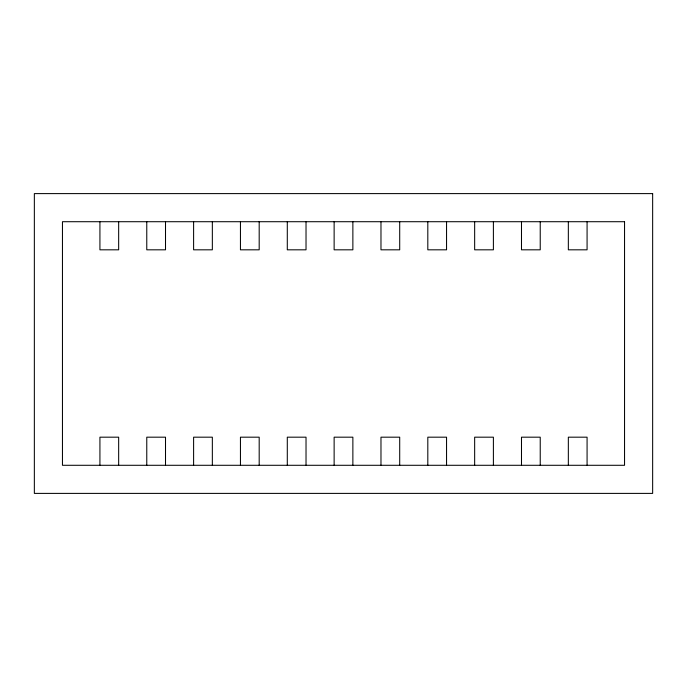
<?xml version="1.0" encoding="UTF-8"?>
<svg xmlns="http://www.w3.org/2000/svg" width="687" height="687" viewBox="0 0 687 687"><rect width="100%" height="100%" fill="white"/><g stroke="black" fill="none" stroke-linecap="round" stroke-linejoin="round"><path stroke-width="1.03" d="M587.076 221.712L587.076 249.819L568.338 249.819L568.338 221.712M587.076 465.288L587.076 437.181L568.338 437.181L568.338 465.288M540.231 221.712L540.231 249.819L521.493 249.819L521.493 221.712M540.231 465.288L540.231 437.181L521.493 437.181L521.493 465.288M493.395 221.712L493.395 249.819L474.657 249.819L474.657 221.712M493.395 465.288L493.395 437.181L474.657 437.181L474.657 465.288M446.55 221.712L446.55 249.819L427.812 249.819L427.812 221.712M446.55 465.288L446.55 437.181L427.812 437.181L427.812 465.288M399.705 221.712L399.705 249.819L380.976 249.819L380.976 221.712M399.705 465.288L399.705 437.181L380.976 437.181L380.976 465.288M352.869 221.712L352.869 249.819L334.131 249.819L334.131 221.712M352.869 465.288L352.869 437.181L334.131 437.181L334.131 465.288M306.024 221.712L306.024 249.819L287.295 249.819L287.295 221.712M306.024 465.288L306.024 437.181L287.295 437.181L287.295 465.288M259.188 221.712L259.188 249.819L240.45 249.819L240.45 221.712M259.188 465.288L259.188 437.181L240.45 437.181L240.45 465.288M212.343 221.712L212.343 249.819L193.605 249.819L193.605 221.712M212.343 465.288L212.343 437.181L193.605 437.181L193.605 465.288M165.507 221.712L165.507 249.819L146.769 249.819L146.769 221.712M165.507 465.288L165.507 437.181L146.769 437.181L146.769 465.288M118.662 221.712L118.662 249.819L99.924 249.819L99.924 221.712M118.662 465.288L118.662 437.181L99.924 437.181L99.924 465.288M652.65 193.605L34.35 193.605L34.35 493.395L652.65 493.395L652.65 193.605M624.543 221.712L62.457 221.712L62.457 465.288L624.543 465.288L624.543 221.712"/></g></svg>
